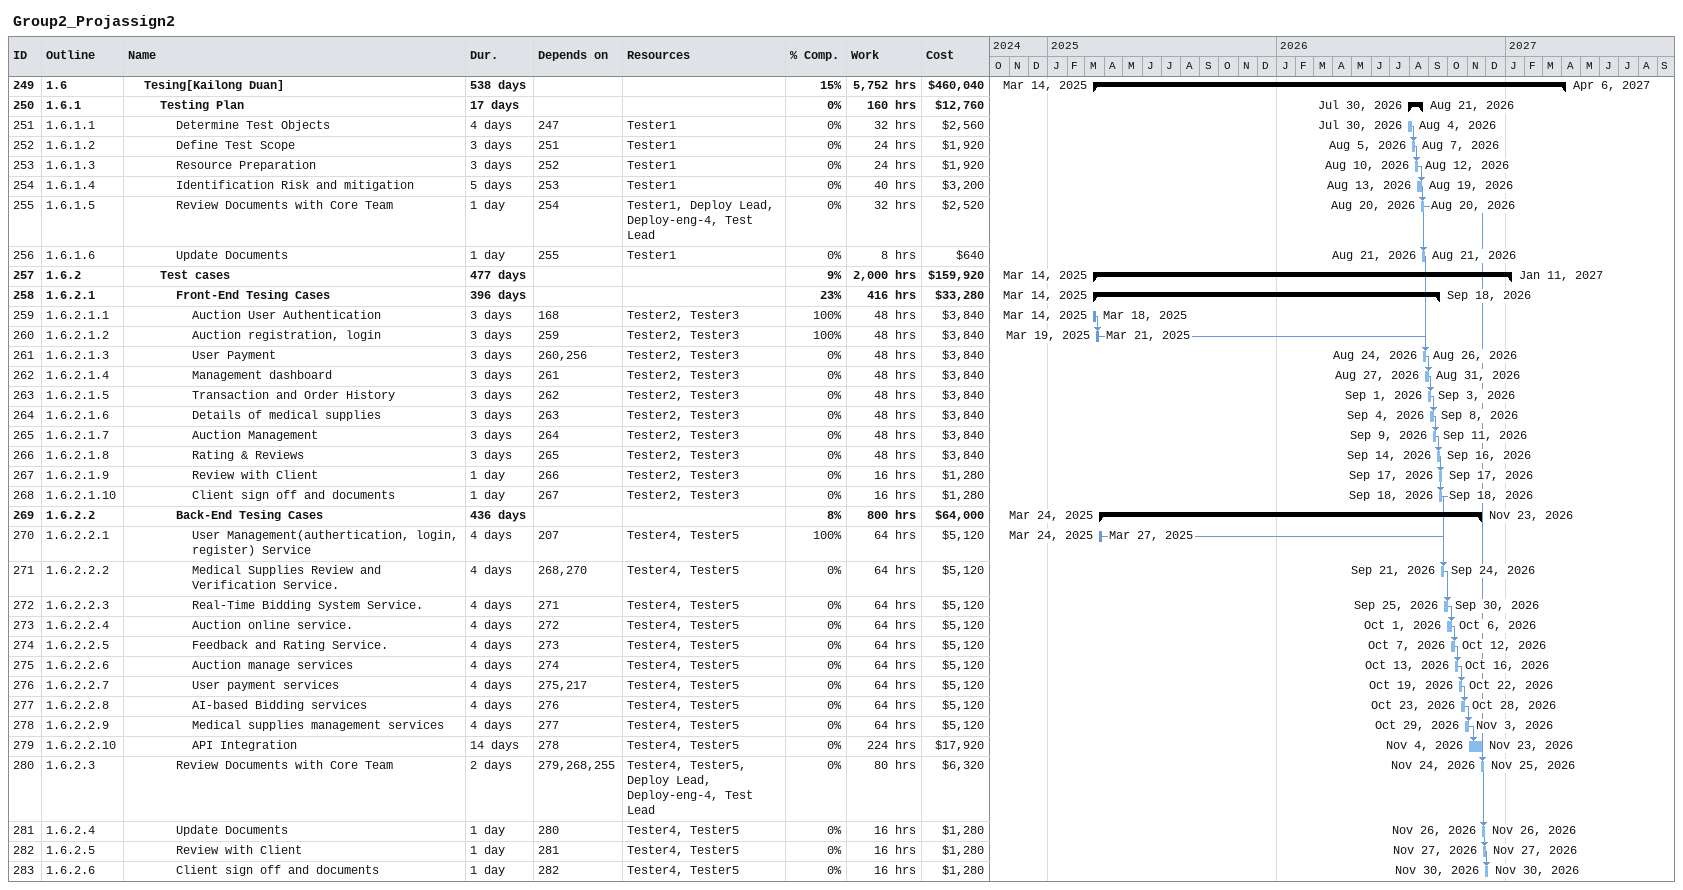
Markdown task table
Group2_Projassign2

| ID | WBS | Task | Duration | Start | Finish | Predecessors | Resources | % complete | Work (h) | Cost ($) |
|---|---|---|---|---|---|---|---|---|---|---|
| 249 | 1.6 | **Tesing[Kailong Duan]** | 538d | 2025-03-14 | 2027-04-06 |  |  | 15 | 5752 | 460040 |
| 250 | 1.6.1 | **Testing Plan** | 17d | 2026-07-30 | 2026-08-21 |  |  | 0 | 160 | 12760 |
| 251 | 1.6.1.1 | Determine Test Objects | 4d | 2026-07-30 | 2026-08-04 | 247 | Tester1 | 0 | 32 | 2560 |
| 252 | 1.6.1.2 | Define Test Scope | 3d | 2026-08-05 | 2026-08-07 | 251 | Tester1 | 0 | 24 | 1920 |
| 253 | 1.6.1.3 | Resource Preparation | 3d | 2026-08-10 | 2026-08-12 | 252 | Tester1 | 0 | 24 | 1920 |
| 254 | 1.6.1.4 | Identification Risk and mitigation | 5d | 2026-08-13 | 2026-08-19 | 253 | Tester1 | 0 | 40 | 3200 |
| 255 | 1.6.1.5 | Review Documents with Core Team | 1d | 2026-08-20 | 2026-08-20 | 254 | Tester1, Deploy Lead, Deploy-eng-4, Test Lead | 0 | 32 | 2520 |
| 256 | 1.6.1.6 | Update Documents | 1d | 2026-08-21 | 2026-08-21 | 255 | Tester1 | 0 | 8 | 640 |
| 257 | 1.6.2 | **Test cases** | 477d | 2025-03-14 | 2027-01-11 |  |  | 9 | 2000 | 159920 |
| 258 | 1.6.2.1 | **Front-End Tesing Cases** | 396d | 2025-03-14 | 2026-09-18 |  |  | 23 | 416 | 33280 |
| 259 | 1.6.2.1.1 | Auction User Authentication | 3d | 2025-03-14 | 2025-03-18 | 168 | Tester2, Tester3 | 100 | 48 | 3840 |
| 260 | 1.6.2.1.2 | Auction registration, login | 3d | 2025-03-19 | 2025-03-21 | 259 | Tester2, Tester3 | 100 | 48 | 3840 |
| 261 | 1.6.2.1.3 | User Payment | 3d | 2026-08-24 | 2026-08-26 | 260, 256 | Tester2, Tester3 | 0 | 48 | 3840 |
| 262 | 1.6.2.1.4 | Management dashboard | 3d | 2026-08-27 | 2026-08-31 | 261 | Tester2, Tester3 | 0 | 48 | 3840 |
| 263 | 1.6.2.1.5 | Transaction and Order History | 3d | 2026-09-01 | 2026-09-03 | 262 | Tester2, Tester3 | 0 | 48 | 3840 |
| 264 | 1.6.2.1.6 | Details of medical supplies | 3d | 2026-09-04 | 2026-09-08 | 263 | Tester2, Tester3 | 0 | 48 | 3840 |
| 265 | 1.6.2.1.7 | Auction Management | 3d | 2026-09-09 | 2026-09-11 | 264 | Tester2, Tester3 | 0 | 48 | 3840 |
| 266 | 1.6.2.1.8 | Rating & Reviews | 3d | 2026-09-14 | 2026-09-16 | 265 | Tester2, Tester3 | 0 | 48 | 3840 |
| 267 | 1.6.2.1.9 | Review with Client | 1d | 2026-09-17 | 2026-09-17 | 266 | Tester2, Tester3 | 0 | 16 | 1280 |
| 268 | 1.6.2.1.10 | Client sign off and documents | 1d | 2026-09-18 | 2026-09-18 | 267 | Tester2, Tester3 | 0 | 16 | 1280 |
| 269 | 1.6.2.2 | **Back-End Tesing Cases** | 436d | 2025-03-24 | 2026-11-23 |  |  | 8 | 800 | 64000 |
| 270 | 1.6.2.2.1 | User Management(authertication, login, register) Service | 4d | 2025-03-24 | 2025-03-27 | 207 | Tester4, Tester5 | 100 | 64 | 5120 |
| 271 | 1.6.2.2.2 | Medical Supplies Review and Verification Service. | 4d | 2026-09-21 | 2026-09-24 | 268, 270 | Tester4, Tester5 | 0 | 64 | 5120 |
| 272 | 1.6.2.2.3 | Real-Time Bidding System Service. | 4d | 2026-09-25 | 2026-09-30 | 271 | Tester4, Tester5 | 0 | 64 | 5120 |
| 273 | 1.6.2.2.4 | Auction online service. | 4d | 2026-10-01 | 2026-10-06 | 272 | Tester4, Tester5 | 0 | 64 | 5120 |
| 274 | 1.6.2.2.5 | Feedback and Rating Service. | 4d | 2026-10-07 | 2026-10-12 | 273 | Tester4, Tester5 | 0 | 64 | 5120 |
| 275 | 1.6.2.2.6 | Auction manage services | 4d | 2026-10-13 | 2026-10-16 | 274 | Tester4, Tester5 | 0 | 64 | 5120 |
| 276 | 1.6.2.2.7 | User payment services | 4d | 2026-10-19 | 2026-10-22 | 275, 217 | Tester4, Tester5 | 0 | 64 | 5120 |
| 277 | 1.6.2.2.8 | AI-based Bidding services | 4d | 2026-10-23 | 2026-10-28 | 276 | Tester4, Tester5 | 0 | 64 | 5120 |
| 278 | 1.6.2.2.9 | Medical supplies management services | 4d | 2026-10-29 | 2026-11-03 | 277 | Tester4, Tester5 | 0 | 64 | 5120 |
| 279 | 1.6.2.2.10 | API Integration | 14d | 2026-11-04 | 2026-11-23 | 278 | Tester4, Tester5 | 0 | 224 | 17920 |
| 280 | 1.6.2.3 | Review Documents with Core Team | 2d | 2026-11-24 | 2026-11-25 | 279, 268, 255 | Tester4, Tester5, Deploy Lead, Deploy-eng-4, Test Lead | 0 | 80 | 6320 |
| 281 | 1.6.2.4 | Update Documents | 1d | 2026-11-26 | 2026-11-26 | 280 | Tester4, Tester5 | 0 | 16 | 1280 |
| 282 | 1.6.2.5 | Review with Client | 1d | 2026-11-27 | 2026-11-27 | 281 | Tester4, Tester5 | 0 | 16 | 1280 |
| 283 | 1.6.2.6 | Client sign off and documents | 1d | 2026-11-30 | 2026-11-30 | 282 | Tester4, Tester5 | 0 | 16 | 1280 |
